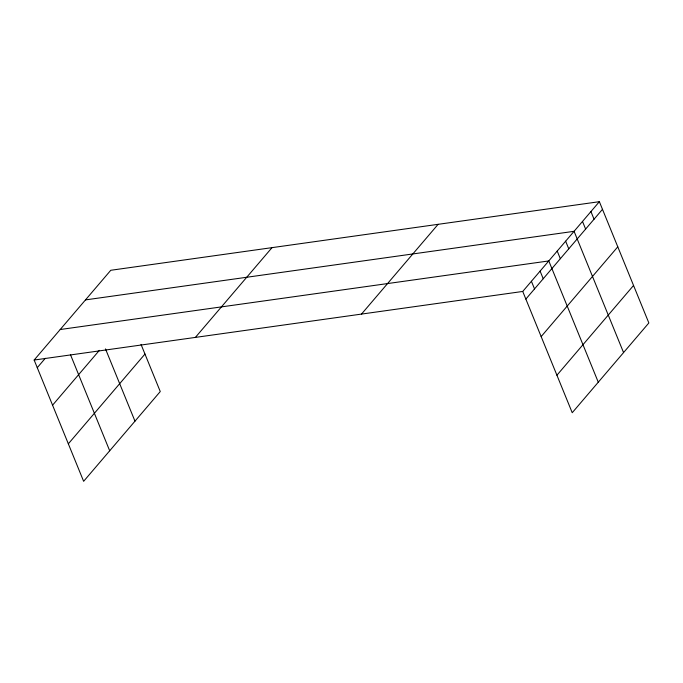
<?xml version="1.0" encoding="UTF-8"?>
<svg xmlns="http://www.w3.org/2000/svg" width="683" height="683" viewBox="0 0 683 683"><rect width="100%" height="100%" fill="white"/><g stroke="black" fill="none" stroke-linecap="round" stroke-linejoin="round"><path stroke-width="1.02" d="M141.022 344.386L160.266 391.547L83.633 481.31L34.15 360.043L110.774 270.28L599.367 201.69L648.85 322.957L572.226 412.72L522.734 291.453L599.367 201.69M37.266 367.685L45.283 358.293M52.574 405.181L99.368 350.353M68.334 443.813L144.967 354.05M195.381 337.411L272.013 247.647M361.503 314.086L438.127 224.323M525.85 299.094L602.483 209.331M541.158 336.591L617.782 246.828M556.918 375.223L633.551 285.46M85.495 299.897L574.079 231.315L623.562 352.582M60.206 329.522L548.79 260.94L598.274 382.198M34.15 360.043L522.734 291.453M590.932 211.568L594.048 219.209M582.505 221.437L585.621 229.078M565.644 241.193L568.768 248.834M557.217 251.062L560.333 258.703M540.108 271.108L543.224 278.749M531.417 281.285L534.541 288.926M105.489 348.902L134.978 421.163M70.571 354.921L109.69 450.789"/></g></svg>
